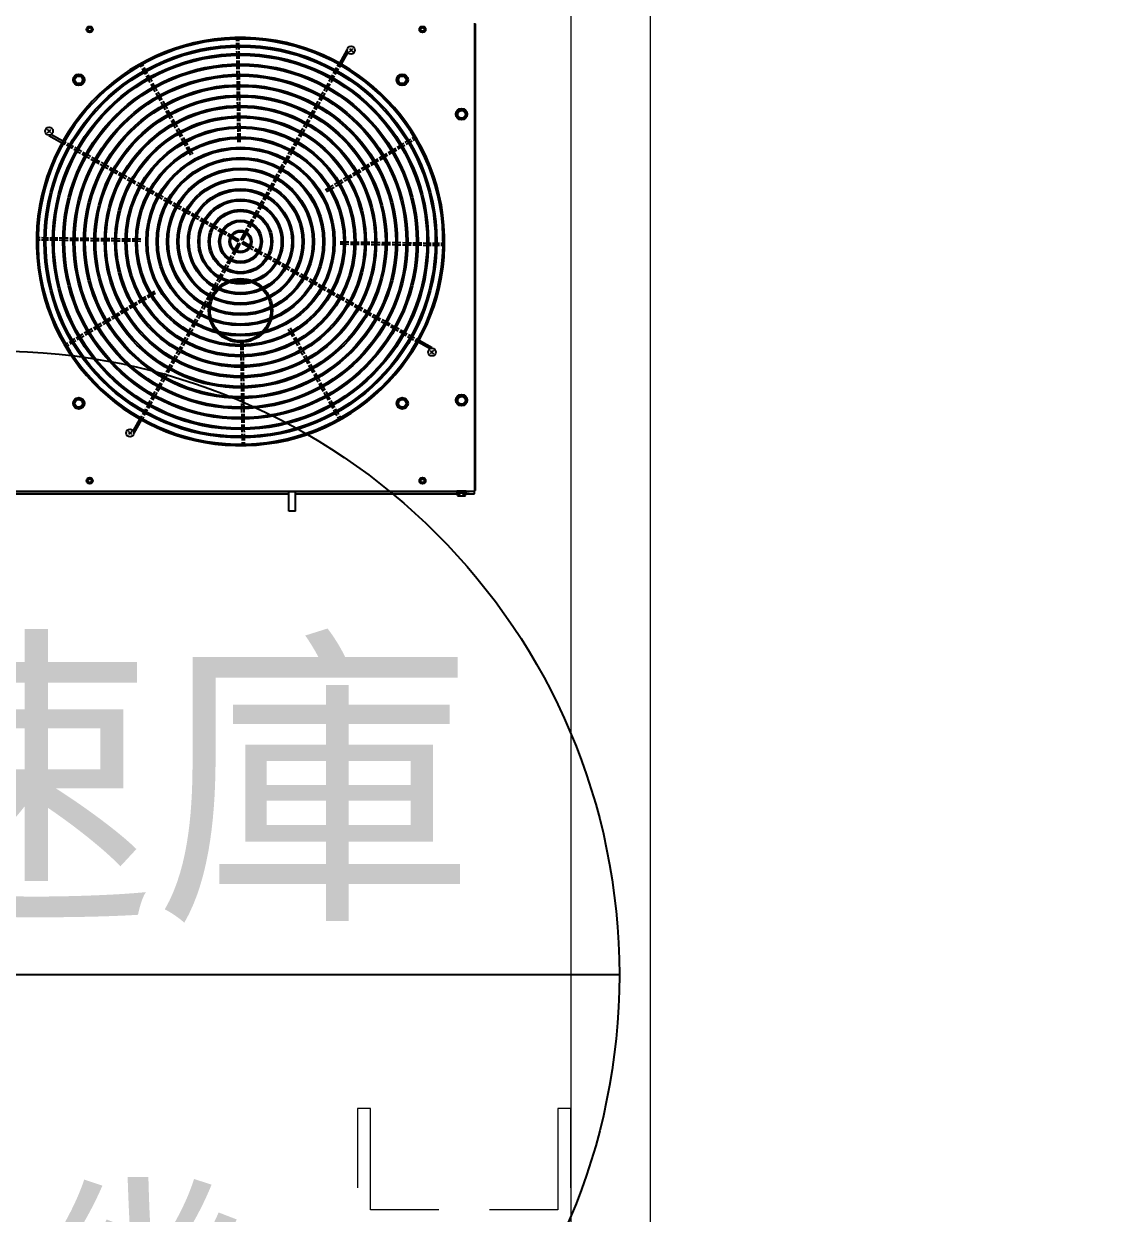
# Model space of a CAD drawing. Header units: millimetres. Extents: x 0 to 31017, y 0 to 21335.
# Drawn here: x 27305.4 to 27514, y 2982.7 to 3211.6 of the extents above; entities that cross this region are included whole.
import ezdxf
from ezdxf import colors
from ezdxf.entities.mleader import LeaderData, LeaderLine
from ezdxf.enums import TextEntityAlignment as Align
from ezdxf.math import Vec2, Vec3

# ---------------------------------------------------------------- set-up
doc = ezdxf.new("R2010")
doc.units = ezdxf.units.MM
doc.layers.add('DIM', color=2, linetype='Continuous')
doc.layers.add('PDF_幾何圖形', color=7, linetype='Continuous')
doc.styles.get("Standard").update_dxf_attribs({"font": 'arial.ttf'})

# ---------------------------------------------------------------- blocks, each defined once
blk = doc.blocks.new('3F建築底圖')
at = {"layer": 'PDF_幾何圖形', "lineweight": 9}
for points in [[(791.54, -3569.93), (791.54, -4092.9), (-30.39, -4092.9), (-30.39, -3569.93)], [(776.29, -3569.93), (776.29, -4077.65), (-15.15, -4077.65), (-15.15, -3569.93)]]:
    blk.add_lwpolyline(points, dxfattribs=at)
at = {"layer": 'PDF_幾何圖形', "lineweight": 0}
for points in [[(750.88, -3864.23), (737.76, -3864.23), (737.76, -3844.75), (735.22, -3844.75), (735.22, -3860)], [(776.29, -3860), (776.29, -3844.75), (773.75, -3844.75), (773.75, -3864.23), (760.62, -3864.23)]]:
    blk.add_lwpolyline(points, dxfattribs=at)
blk = doc.blocks.new('NAILU')
at = {"linetype": 'ByBlock'}
for p, q in [((1.06, -1.06), (-1.06, 1.06)), ((-1.06, -1.06), (1.06, 1.06))]:
    blk.add_line(p, q, dxfattribs=at)
blk.add_circle((0, 0), 2.5, dxfattribs=at)
blk = doc.blocks.new('3F機組圖灰底')
at = {"layer": 'DIM', "color": 8}
for p, q in [((106980.34, -45761.63), (106980.34, -45765.13)), ((106980.34, -45761.75), (106980.34, -45851.51)), ((106980.34, -45761.85), (106980.46, -45761.85)), ((106980.46, -45761.73), (106980.46, -45851.53)), ((106934.63, -45765.09), (106934.63, -45764.69)), ((106934.64, -45765.89), (106934.64, -45765.39)), ((106934.65, -45766.69), (106934.65, -45766.19)), ((106935.03, -45765.08), (106935.03, -45764.68)), ((106935.04, -45765.88), (106935.04, -45765.38)), ((106935.05, -45766.68), (106935.05, -45766.18)), ((106934.67, -45767.49), (106934.66, -45766.99)), ((106934.68, -45768.49), (106934.67, -45767.79)), ((106935.07, -45767.48), (106935.06, -45766.98)), ((106935.08, -45768.48), (106935.07, -45767.78)), ((106955.76, -45766.77), (106954.35, -45769.29)), ((106955.92, -45767.31), (106954.7, -45769.49)), ((106956.27, -45767.14), (106956.91, -45766.5)), ((106956.27, -45766.5), (106956.91, -45767.14)), ((106916.32, -45770.1), (106916.13, -45769.75)), ((106916.71, -45770.8), (106916.47, -45770.36)), ((106916.67, -45769.9), (106916.48, -45769.55)), ((106917.06, -45770.6), (106916.82, -45770.16)), ((106934.7, -45769.49), (106934.69, -45768.79)), ((106934.71, -45770.49), (106934.7, -45769.79)), ((106934.72, -45771.49), (106934.71, -45770.79)), ((106935.1, -45769.48), (106935.09, -45768.78)), ((106935.11, -45770.48), (106935.1, -45769.78)), ((106935.12, -45771.48), (106935.11, -45770.78)), ((106953.62, -45770.6), (106953.86, -45770.17)), ((106953.96, -45770.8), (106954.21, -45770.36)), ((106954.01, -45769.9), (106954.2, -45769.55)), ((106954.36, -45770.1), (106954.55, -45769.75)), ((106917.11, -45771.49), (106916.86, -45771.06)), ((106917.45, -45771.3), (106917.21, -45770.86)), ((106917.5, -45772.19), (106917.25, -45771.76)), ((106917.85, -45772), (106917.6, -45771.56)), ((106917.99, -45773.06), (106917.64, -45772.45)), ((106918.33, -45772.87), (106917.99, -45772.26)), ((106934.74, -45772.49), (106934.73, -45771.79)), ((106934.75, -45773.49), (106934.74, -45772.79)), ((106935.14, -45772.48), (106935.13, -45771.78)), ((106935.15, -45773.48), (106935.14, -45772.78)), ((106952.69, -45772.26), (106952.34, -45772.87)), ((106953.03, -45772.45), (106952.69, -45773.06)), ((106952.83, -45772), (106953.08, -45771.56)), ((106953.18, -45772.19), (106953.43, -45771.76)), ((106953.22, -45771.3), (106953.47, -45770.86)), ((106953.57, -45771.49), (106953.82, -45771.06)), ((106918.47, -45773.94), (106918.13, -45773.33)), ((106918.82, -45773.74), (106918.48, -45773.13)), ((106918.96, -45774.81), (106918.62, -45774.2)), ((106919.31, -45774.61), (106918.97, -45774)), ((106919.45, -45775.68), (106919.11, -45775.07)), ((106919.8, -45775.49), (106919.46, -45774.88)), ((106934.76, -45774.49), (106934.75, -45773.79)), ((106934.77, -45775.49), (106934.77, -45774.79)), ((106935.16, -45774.48), (106935.15, -45773.78)), ((106935.17, -45775.48), (106935.17, -45774.78)), ((106951.22, -45774.88), (106950.88, -45775.49)), ((106951.57, -45775.07), (106951.23, -45775.68)), ((106951.71, -45774), (106951.37, -45774.61)), ((106952.06, -45774.2), (106951.72, -45774.81)), ((106952.2, -45773.13), (106951.85, -45773.74)), ((106952.55, -45773.33), (106952.2, -45773.94)), ((106919.94, -45776.55), (106919.6, -45775.94)), ((106920.29, -45776.36), (106919.95, -45775.75)), ((106920.43, -45777.43), (106920.09, -45776.82)), ((106920.78, -45777.23), (106920.44, -45776.62)), ((106921.27, -45778.1), (106920.92, -45777.49)), ((106934.79, -45776.49), (106934.78, -45775.79)), ((106934.8, -45777.49), (106934.79, -45776.79)), ((106935.19, -45776.48), (106935.18, -45775.78)), ((106935.2, -45777.48), (106935.19, -45776.78)), ((106949.75, -45777.49), (106949.41, -45778.1)), ((106950.24, -45776.62), (106949.9, -45777.23)), ((106950.59, -45776.82), (106950.25, -45777.43)), ((106950.73, -45775.75), (106950.39, -45776.36)), ((106951.08, -45775.94), (106950.74, -45776.55)), ((106920.92, -45778.3), (106920.58, -45777.69)), ((106921.41, -45779.17), (106921.06, -45778.56)), ((106921.76, -45778.98), (106921.41, -45778.37)), ((106921.9, -45780.04), (106921.55, -45779.43)), ((106922.24, -45779.85), (106921.9, -45779.24)), ((106934.81, -45778.49), (106934.8, -45777.79)), ((106934.83, -45779.49), (106934.82, -45778.79)), ((106934.84, -45780.49), (106934.83, -45779.79)), ((106935.21, -45778.48), (106935.2, -45777.78)), ((106935.23, -45779.48), (106935.22, -45778.78)), ((106935.24, -45780.48), (106935.23, -45779.78)), ((106948.78, -45779.24), (106948.43, -45779.85)), ((106949.12, -45779.43), (106948.78, -45780.04)), ((106949.26, -45778.37), (106948.92, -45778.98)), ((106949.61, -45778.56), (106949.27, -45779.17)), ((106950.1, -45777.69), (106949.76, -45778.3)), ((106898.85, -45782.7), (106898.21, -45782.06)), ((106898.21, -45782.7), (106898.85, -45782.06)), ((106922.38, -45780.92), (106922.04, -45780.31)), ((106922.73, -45780.72), (106922.39, -45780.11)), ((106922.87, -45781.79), (106922.53, -45781.18)), ((106923.22, -45781.59), (106922.88, -45780.98)), ((106923.36, -45782.66), (106923.02, -45782.05)), ((106923.71, -45782.47), (106923.37, -45781.85)), ((106934.85, -45781.49), (106934.84, -45780.79)), ((106934.87, -45782.49), (106934.86, -45781.79)), ((106935.25, -45781.48), (106935.24, -45780.78)), ((106935.27, -45782.48), (106935.26, -45781.78)), ((106947.31, -45781.85), (106946.97, -45782.47)), ((106947.66, -45782.05), (106947.32, -45782.66)), ((106947.8, -45780.98), (106947.46, -45781.59)), ((106948.15, -45781.18), (106947.81, -45781.79)), ((106948.29, -45780.11), (106947.94, -45780.72)), ((106948.64, -45780.31), (106948.29, -45780.92)), ((106898.48, -45783.21), (106901, -45784.62)), ((106899.02, -45783.05), (106901.19, -45784.27)), ((106901.81, -45784.61), (106901.46, -45784.42)), ((106923.85, -45783.53), (106923.51, -45782.92)), ((106924.2, -45783.34), (106923.86, -45782.73)), ((106924.34, -45784.41), (106924, -45783.8)), ((106924.69, -45784.21), (106924.35, -45783.6)), ((106925.18, -45785.08), (106924.83, -45784.47)), ((106934.88, -45783.49), (106934.87, -45782.79)), ((106934.89, -45784.49), (106934.88, -45783.79)), ((106935.28, -45783.48), (106935.27, -45782.78)), ((106935.29, -45784.48), (106935.28, -45783.78)), ((106945.84, -45784.47), (106945.5, -45785.08)), ((106946.33, -45783.6), (106945.99, -45784.21)), ((106946.68, -45783.8), (106946.34, -45784.41)), ((106946.82, -45782.73), (106946.48, -45783.34)), ((106947.17, -45782.92), (106946.83, -45783.53)), ((106966.99, -45784.57), (106967.42, -45784.32)), ((106967.68, -45784.17), (106968.11, -45783.91)), ((106967.89, -45784.51), (106968.32, -45784.25)), ((106968.37, -45783.76), (106968.71, -45783.55)), ((106968.57, -45784.1), (106968.92, -45783.9)), ((106901.61, -45784.96), (106901.26, -45784.77)), ((106902.31, -45785.35), (106901.87, -45785.11)), ((106902.5, -45785.01), (106902.07, -45784.76)), ((106903.01, -45785.75), (106902.57, -45785.5)), ((106903.2, -45785.4), (106902.77, -45785.15)), ((106903.7, -45786.14), (106903.27, -45785.89)), ((106903.9, -45785.79), (106903.46, -45785.54)), ((106903.97, -45786.28), (106904.58, -45786.63)), ((106904.16, -45785.94), (106904.77, -45786.28)), ((106904.84, -45786.77), (106905.45, -45787.12)), ((106905.03, -45786.42), (106905.64, -45786.77)), ((106924.83, -45785.28), (106924.49, -45784.67)), ((106925.32, -45786.15), (106924.97, -45785.54)), ((106925.67, -45785.96), (106925.32, -45785.34)), ((106925.81, -45787.02), (106925.46, -45786.41)), ((106926.15, -45786.83), (106925.81, -45786.22)), ((106944.87, -45786.22), (106944.52, -45786.83)), ((106945.21, -45786.41), (106944.87, -45787.02)), ((106945.35, -45785.34), (106945.01, -45785.96)), ((106945.7, -45785.54), (106945.36, -45786.15)), ((106946.19, -45784.67), (106945.85, -45785.28)), ((106962.87, -45787.03), (106963.47, -45786.67)), ((106963.73, -45786.51), (106964.33, -45786.16)), ((106963.93, -45786.86), (106964.53, -45786.5)), ((106964.59, -45786), (106965.19, -45785.65)), ((106964.79, -45786.35), (106965.39, -45785.99)), ((106965.45, -45785.49), (106966.05, -45785.13)), ((106965.65, -45785.84), (106966.25, -45785.48)), ((106966.31, -45784.98), (106966.74, -45784.73)), ((106966.51, -45785.33), (106966.94, -45785.07)), ((106967.2, -45784.92), (106967.63, -45784.66)), ((106905.71, -45787.26), (106906.32, -45787.6)), ((106905.91, -45786.91), (106906.52, -45787.26)), ((106906.58, -45787.75), (106907.19, -45788.09)), ((106906.78, -45787.4), (106907.39, -45787.74)), ((106907.45, -45788.24), (106908.07, -45788.58)), ((106907.65, -45787.89), (106908.26, -45788.23)), ((106908.33, -45788.73), (106908.94, -45789.07)), ((106908.52, -45788.38), (106909.13, -45788.72)), ((106909.4, -45788.87), (106910.01, -45789.21)), ((106943.4, -45788.83), (106943.06, -45789.45)), ((106943.75, -45789.03), (106943.41, -45789.64)), ((106943.89, -45787.96), (106943.55, -45788.57)), ((106944.24, -45788.16), (106943.89, -45788.77)), ((106944.38, -45787.09), (106944.03, -45787.7)), ((106944.73, -45787.29), (106944.38, -45787.9)), ((106959.43, -45789.07), (106960.03, -45788.71)), ((106959.63, -45789.41), (106960.24, -45789.06)), ((106960.29, -45788.56), (106960.89, -45788.2)), ((106960.49, -45788.9), (106961.1, -45788.55)), ((106961.15, -45788.05), (106961.75, -45787.69)), ((106961.35, -45788.39), (106961.96, -45788.03)), ((106962.01, -45787.54), (106962.61, -45787.18)), ((106962.21, -45787.88), (106962.82, -45787.52)), ((106963.07, -45787.37), (106963.67, -45787.01)), ((106909.2, -45789.22), (106909.81, -45789.56)), ((106910.07, -45789.71), (106910.68, -45790.05)), ((106910.27, -45789.36), (106910.88, -45789.7)), ((106910.94, -45790.19), (106911.56, -45790.54)), ((106911.14, -45789.85), (106911.75, -45790.19)), ((106911.82, -45790.68), (106912.43, -45791.03)), ((106912.01, -45790.33), (106912.62, -45790.68)), ((106912.69, -45791.17), (106913.3, -45791.51)), ((106912.89, -45790.82), (106913.5, -45791.17)), ((106913.76, -45791.31), (106914.37, -45791.65)), ((106942.42, -45790.58), (106942.08, -45791.19)), ((106942.77, -45790.78), (106942.43, -45791.39)), ((106942.91, -45789.71), (106942.57, -45790.32)), ((106943.26, -45789.9), (106942.92, -45790.51)), ((106955.13, -45791.63), (106955.73, -45791.27)), ((106955.99, -45791.12), (106956.59, -45790.76)), ((106956.2, -45791.46), (106956.8, -45791.1)), ((106956.85, -45790.6), (106957.45, -45790.25)), ((106957.06, -45790.95), (106957.66, -45790.59)), ((106957.71, -45790.09), (106958.31, -45789.74)), ((106957.92, -45790.44), (106958.52, -45790.08)), ((106958.57, -45789.58), (106959.17, -45789.22)), ((106958.78, -45789.93), (106959.38, -45789.57)), ((106913.56, -45791.66), (106914.17, -45792)), ((106914.43, -45792.15), (106915.05, -45792.49)), ((106914.63, -45791.8), (106915.24, -45792.14)), ((106915.31, -45792.64), (106915.92, -45792.98)), ((106915.5, -45792.29), (106916.11, -45792.63)), ((106916.18, -45793.13), (106916.79, -45793.47)), ((106916.37, -45792.78), (106916.99, -45793.12)), ((106917.05, -45793.62), (106917.66, -45793.96)), ((106917.25, -45793.27), (106917.86, -45793.61)), ((106940.96, -45793.2), (106940.61, -45793.81)), ((106941.3, -45793.39), (106940.96, -45794)), ((106941.44, -45792.32), (106941.1, -45792.94)), ((106941.79, -45792.52), (106941.45, -45793.13)), ((106941.93, -45791.45), (106941.59, -45792.06)), ((106942.28, -45791.65), (106941.94, -45792.26)), ((106951.69, -45793.67), (106952.3, -45793.31)), ((106951.9, -45794.02), (106952.5, -45793.66)), ((106952.55, -45793.16), (106953.16, -45792.8)), ((106952.76, -45793.5), (106953.36, -45793.15)), ((106953.41, -45792.65), (106954.02, -45792.29)), ((106953.62, -45792.99), (106954.22, -45792.64)), ((106954.27, -45792.14), (106954.88, -45791.78)), ((106954.48, -45792.48), (106955.08, -45792.12)), ((106955.34, -45791.97), (106955.94, -45791.61)), ((106917.92, -45794.1), (106918.54, -45794.45)), ((106918.12, -45793.76), (106918.73, -45794.1)), ((106918.8, -45794.59), (106919.41, -45794.94)), ((106918.99, -45794.24), (106919.6, -45794.59)), ((106919.67, -45795.08), (106920.28, -45795.42)), ((106919.86, -45794.73), (106920.48, -45795.08)), ((106920.54, -45795.57), (106921.15, -45795.91)), ((106920.74, -45795.22), (106921.35, -45795.56)), ((106921.61, -45795.71), (106922.22, -45796.05)), ((106939.49, -45795.81), (106939.15, -45796.43)), ((106939.98, -45794.94), (106939.64, -45795.55)), ((106940.33, -45795.14), (106939.98, -45795.75)), ((106940.47, -45794.07), (106940.12, -45794.68)), ((106940.82, -45794.27), (106940.47, -45794.88)), ((106921.41, -45796.06), (106922.03, -45796.4)), ((106922.29, -45796.55), (106922.9, -45796.89)), ((106922.48, -45796.2), (106923.09, -45796.54)), ((106923.16, -45797.04), (106923.77, -45797.38)), ((106923.35, -45796.69), (106923.97, -45797.03)), ((106924.03, -45797.53), (106924.64, -45797.87)), ((106924.23, -45797.18), (106924.84, -45797.52)), ((106924.9, -45798.02), (106925.52, -45798.36)), ((106925.1, -45797.67), (106925.71, -45798.01)), ((106925.97, -45798.16), (106926.58, -45798.5)), ((106938.51, -45797.56), (106938.17, -45798.17)), ((106938.86, -45797.76), (106938.52, -45798.37)), ((106939, -45796.69), (106938.66, -45797.3)), ((106939.35, -45796.88), (106939.01, -45797.49)), ((106939.84, -45796.01), (106939.5, -45796.62)), ((106925.78, -45798.5), (106926.39, -45798.85)), ((106926.65, -45798.99), (106927.26, -45799.34)), ((106926.85, -45798.64), (106927.46, -45798.99)), ((106927.52, -45799.48), (106928.13, -45799.82)), ((106927.72, -45799.13), (106928.33, -45799.48)), ((106928.39, -45799.97), (106929.01, -45800.31)), ((106928.59, -45799.62), (106929.2, -45799.96)), ((106929.27, -45800.46), (106929.88, -45800.8)), ((106929.46, -45800.11), (106930.07, -45800.45)), ((106937.04, -45800.18), (106936.7, -45800.79)), ((106937.39, -45800.38), (106937.05, -45800.99)), ((106937.53, -45799.31), (106937.19, -45799.92)), ((106937.88, -45799.5), (106937.54, -45800.11)), ((106938.02, -45798.43), (106937.68, -45799.04)), ((106938.37, -45798.63), (106938.03, -45799.24)), ((106930.14, -45800.95), (106930.75, -45801.29)), ((106930.34, -45800.6), (106930.95, -45800.94)), ((106931.01, -45801.44), (106931.62, -45801.78)), ((106931.21, -45801.09), (106931.82, -45801.43)), ((106931.89, -45801.93), (106932.5, -45802.27)), ((106932.08, -45801.58), (106932.69, -45801.92)), ((106932.76, -45802.42), (106933.37, -45802.76)), ((106932.96, -45802.07), (106933.57, -45802.41)), ((106933.83, -45802.56), (106935.04, -45803.23)), ((106936.06, -45801.93), (106935.39, -45803.13)), ((106936.41, -45802.12), (106935.74, -45803.33)), ((106936.55, -45801.05), (106936.21, -45801.67)), ((106936.9, -45801.25), (106936.56, -45801.86)), ((106896.79, -45803.33), (106896.39, -45803.33)), ((106896.8, -45802.93), (106896.4, -45802.93)), ((106897.59, -45803.34), (106897.09, -45803.33)), ((106897.6, -45802.94), (106897.1, -45802.93)), ((106898.39, -45803.35), (106897.89, -45803.35)), ((106898.4, -45802.95), (106897.9, -45802.95)), ((106899.19, -45803.36), (106898.69, -45803.36)), ((106899.2, -45802.96), (106898.7, -45802.96)), ((106900.19, -45803.38), (106899.49, -45803.37)), ((106900.19, -45802.98), (106899.5, -45802.97)), ((106901.19, -45802.99), (106900.49, -45802.98)), ((106901.19, -45803.39), (106900.49, -45803.38)), ((106902.19, -45803), (106901.49, -45802.99)), ((106902.19, -45803.4), (106901.49, -45803.39)), ((106903.19, -45803.02), (106902.49, -45803.01)), ((106903.19, -45803.42), (106902.49, -45803.41)), ((106904.19, -45803.03), (106903.49, -45803.02)), ((106904.19, -45803.43), (106903.49, -45803.42)), ((106905.19, -45803.04), (106904.49, -45803.03)), ((106905.19, -45803.44), (106904.49, -45803.43)), ((106906.19, -45803.05), (106905.49, -45803.05)), ((106906.19, -45803.45), (106905.49, -45803.45)), ((106907.19, -45803.07), (106906.49, -45803.06)), ((106907.19, -45803.47), (106906.49, -45803.46)), ((106908.19, -45803.08), (106907.49, -45803.07)), ((106908.19, -45803.48), (106907.49, -45803.47)), ((106909.19, -45803.09), (106908.49, -45803.08)), ((106909.19, -45803.49), (106908.49, -45803.48)), ((106910.19, -45803.11), (106909.49, -45803.1)), ((106910.19, -45803.51), (106909.49, -45803.5)), ((106911.19, -45803.12), (106910.49, -45803.11)), ((106911.19, -45803.52), (106910.49, -45803.51)), ((106912.19, -45803.13), (106911.49, -45803.12)), ((106912.19, -45803.53), (106911.49, -45803.52)), ((106913.19, -45803.15), (106912.49, -45803.14)), ((106913.19, -45803.54), (106912.49, -45803.54)), ((106914.19, -45803.16), (106913.49, -45803.15)), ((106914.19, -45803.56), (106913.49, -45803.55)), ((106915.19, -45803.17), (106914.49, -45803.16)), ((106915.19, -45803.57), (106914.49, -45803.56)), ((106916.19, -45803.18), (106915.49, -45803.17)), ((106916.19, -45803.58), (106915.49, -45803.57)), ((106933.64, -45802.91), (106934.84, -45803.58)), ((106934.27, -45805.14), (106934.94, -45803.93)), ((106934.61, -45805.33), (106935.29, -45804.13)), ((106935.04, -45803.23), (106934.84, -45803.58)), ((106934.94, -45803.93), (106935.29, -45804.13)), ((106935.74, -45803.33), (106935.39, -45803.13)), ((106935.64, -45804.03), (106935.84, -45803.68)), ((106936.85, -45804.7), (106935.64, -45804.03)), ((106937.04, -45804.36), (106935.84, -45803.68)), ((106937.72, -45805.2), (106937.11, -45804.85)), ((106937.92, -45804.85), (106937.3, -45804.5)), ((106938.79, -45805.34), (106938.18, -45804.99)), ((106954.48, -45804.08), (106955.18, -45804.09)), ((106954.49, -45803.68), (106955.19, -45803.69)), ((106955.48, -45804.09), (106956.18, -45804.1)), ((106955.49, -45803.69), (106956.19, -45803.7)), ((106956.48, -45804.11), (106957.18, -45804.11)), ((106956.49, -45803.71), (106957.19, -45803.71)), ((106957.48, -45804.12), (106958.18, -45804.13)), ((106957.49, -45803.72), (106958.19, -45803.73)), ((106958.48, -45804.13), (106959.18, -45804.14)), ((106958.49, -45803.73), (106959.19, -45803.74)), ((106959.48, -45804.14), (106960.18, -45804.15)), ((106959.49, -45803.74), (106960.19, -45803.75)), ((106960.48, -45804.16), (106961.18, -45804.17)), ((106960.49, -45803.76), (106961.19, -45803.77)), ((106961.48, -45804.17), (106962.18, -45804.18)), ((106961.49, -45803.77), (106962.19, -45803.78)), ((106962.48, -45804.18), (106963.18, -45804.19)), ((106962.49, -45803.78), (106963.19, -45803.79)), ((106963.48, -45804.2), (106964.18, -45804.2)), ((106963.49, -45803.8), (106964.19, -45803.8)), ((106964.48, -45804.21), (106965.18, -45804.22)), ((106964.49, -45803.81), (106965.19, -45803.82)), ((106965.48, -45804.22), (106966.18, -45804.23)), ((106965.49, -45803.82), (106966.19, -45803.83)), ((106966.48, -45804.23), (106967.18, -45804.24)), ((106966.49, -45803.83), (106967.19, -45803.84)), ((106967.48, -45804.25), (106968.18, -45804.26)), ((106967.49, -45803.85), (106968.19, -45803.86)), ((106968.48, -45804.26), (106969.18, -45804.27)), ((106968.49, -45803.86), (106969.19, -45803.87)), ((106969.48, -45804.27), (106970.18, -45804.28)), ((106969.49, -45803.87), (106970.19, -45803.88)), ((106970.48, -45804.29), (106971.18, -45804.3)), ((106970.49, -45803.89), (106971.19, -45803.9)), ((106971.48, -45804.3), (106971.98, -45804.31)), ((106971.49, -45803.9), (106971.99, -45803.91)), ((106972.28, -45804.31), (106972.78, -45804.32)), ((106972.29, -45803.91), (106972.79, -45803.92)), ((106973.08, -45804.32), (106973.58, -45804.33)), ((106973.09, -45803.92), (106973.59, -45803.93)), ((106973.88, -45804.33), (106974.28, -45804.34)), ((106973.89, -45803.93), (106974.29, -45803.94)), ((106932.8, -45807.76), (106933.14, -45807.15)), ((106933.14, -45807.96), (106933.49, -45807.35)), ((106933.29, -45806.89), (106933.63, -45806.28)), ((106933.63, -45807.08), (106933.98, -45806.47)), ((106933.77, -45806.01), (106934.12, -45805.4)), ((106934.12, -45806.21), (106934.47, -45805.6)), ((106938.6, -45805.69), (106937.98, -45805.34)), ((106939.47, -45806.17), (106938.86, -45805.83)), ((106939.66, -45805.83), (106939.05, -45805.48)), ((106940.34, -45806.66), (106939.73, -45806.32)), ((106940.54, -45806.31), (106939.93, -45805.97)), ((106941.21, -45807.15), (106940.6, -45806.81)), ((106941.41, -45806.8), (106940.8, -45806.46)), ((106942.09, -45807.64), (106941.48, -45807.3)), ((106942.28, -45807.29), (106941.67, -45806.95)), ((106931.82, -45809.51), (106932.16, -45808.9)), ((106932.17, -45809.7), (106932.51, -45809.09)), ((106932.31, -45808.63), (106932.65, -45808.02)), ((106932.66, -45808.83), (106933, -45808.22)), ((106942.96, -45808.13), (106942.35, -45807.79)), ((106943.16, -45807.78), (106942.54, -45807.44)), ((106943.83, -45808.62), (106943.22, -45808.28)), ((106944.03, -45808.27), (106943.42, -45807.93)), ((106944.71, -45809.11), (106944.09, -45808.77)), ((106944.9, -45808.76), (106944.29, -45808.42)), ((106945.58, -45809.6), (106944.97, -45809.25)), ((106945.77, -45809.25), (106945.16, -45808.91)), ((106946.65, -45809.74), (106946.04, -45809.39)), ((106930.35, -45812.13), (106930.69, -45811.51)), ((106930.7, -45812.32), (106931.04, -45811.71)), ((106930.84, -45811.25), (106931.18, -45810.64)), ((106931.19, -45811.45), (106931.53, -45810.84)), ((106931.33, -45810.38), (106931.67, -45809.77)), ((106931.68, -45810.58), (106932.02, -45809.96)), ((106946.45, -45810.09), (106945.84, -45809.74)), ((106947.32, -45810.57), (106946.71, -45810.23)), ((106947.52, -45810.23), (106946.91, -45809.88)), ((106948.2, -45811.06), (106947.58, -45810.72)), ((106948.39, -45810.71), (106947.78, -45810.37)), ((106949.07, -45811.55), (106948.46, -45811.21)), ((106949.26, -45811.2), (106948.65, -45810.86)), ((106949.94, -45812.04), (106949.33, -45811.7)), ((106950.14, -45811.69), (106949.53, -45811.35)), ((106951.01, -45812.18), (106950.4, -45811.84)), ((106917.06, -45814.27), (106916.46, -45814.63)), ((106917.92, -45813.76), (106917.32, -45814.12)), ((106918.12, -45814.1), (106917.52, -45814.46)), ((106918.78, -45813.25), (106918.18, -45813.61)), ((106918.98, -45813.59), (106918.38, -45813.95)), ((106928.88, -45814.74), (106929.23, -45814.13)), ((106929.37, -45813.87), (106929.72, -45813.26)), ((106929.72, -45814.07), (106930.06, -45813.46)), ((106929.86, -45813), (106930.2, -45812.39)), ((106930.21, -45813.19), (106930.55, -45812.58)), ((106950.81, -45812.53), (106950.2, -45812.19)), ((106951.69, -45813.02), (106951.07, -45812.68)), ((106951.88, -45812.67), (106951.27, -45812.33)), ((106952.56, -45813.51), (106951.95, -45813.17)), ((106952.75, -45813.16), (106952.14, -45812.82)), ((106953.43, -45814), (106952.82, -45813.65)), ((106953.63, -45813.65), (106953.02, -45813.3)), ((106954.3, -45814.48), (106953.69, -45814.14)), ((106954.5, -45814.14), (106953.89, -45813.79)), ((106955.37, -45814.62), (106954.76, -45814.28)), ((106913.62, -45816.32), (106913.02, -45816.67)), ((106914.48, -45815.8), (106913.88, -45816.16)), ((106914.69, -45816.15), (106914.08, -45816.51)), ((106915.34, -45815.29), (106914.74, -45815.65)), ((106915.54, -45815.64), (106914.94, -45815.99)), ((106916.2, -45814.78), (106915.6, -45815.14)), ((106916.4, -45815.13), (106915.8, -45815.48)), ((106917.26, -45814.61), (106916.66, -45814.97)), ((106927.91, -45816.49), (106928.25, -45815.88)), ((106928.26, -45816.68), (106928.6, -45816.07)), ((106928.4, -45815.62), (106928.74, -45815)), ((106928.74, -45815.81), (106929.09, -45815.2)), ((106929.23, -45814.94), (106929.58, -45814.33)), ((106955.18, -45814.97), (106954.56, -45814.63)), ((106956.05, -45815.46), (106955.44, -45815.12)), ((106956.24, -45815.11), (106955.63, -45814.77)), ((106956.92, -45815.95), (106956.31, -45815.61)), ((106957.12, -45815.6), (106956.5, -45815.26)), ((106957.79, -45816.44), (106957.18, -45816.1)), ((106957.99, -45816.09), (106957.38, -45815.75)), ((106958.86, -45816.58), (106958.25, -45816.24)), ((106910.18, -45818.36), (106909.58, -45818.72)), ((106910.39, -45818.7), (106909.79, -45819.06)), ((106911.04, -45817.85), (106910.44, -45818.21)), ((106911.25, -45818.19), (106910.65, -45818.55)), ((106911.9, -45817.34), (106911.3, -45817.7)), ((106912.11, -45817.68), (106911.51, -45818.04)), ((106912.76, -45816.83), (106912.16, -45817.18)), ((106912.97, -45817.17), (106912.36, -45817.53)), ((106913.83, -45816.66), (106913.22, -45817.02)), ((106926.44, -45819.11), (106926.78, -45818.49)), ((106926.79, -45819.3), (106927.13, -45818.69)), ((106926.93, -45818.23), (106927.27, -45817.62)), ((106927.28, -45818.43), (106927.62, -45817.82)), ((106927.42, -45817.36), (106927.76, -45816.75)), ((106927.77, -45817.56), (106928.11, -45816.95)), ((106958.67, -45816.93), (106958.05, -45816.59)), ((106959.54, -45817.42), (106958.93, -45817.08)), ((106959.73, -45817.07), (106959.12, -45816.73)), ((106960.41, -45817.91), (106959.8, -45817.56)), ((106960.61, -45817.56), (106959.99, -45817.22)), ((106961.28, -45818.4), (106960.67, -45818.05)), ((106961.48, -45818.05), (106960.87, -45817.7)), ((106962.15, -45818.88), (106961.54, -45818.54)), ((106962.35, -45818.53), (106961.74, -45818.19)), ((106963.22, -45819.02), (106962.61, -45818.68)), ((106905.89, -45820.92), (106905.28, -45821.27)), ((106906.75, -45820.4), (106906.14, -45820.76)), ((106906.95, -45820.75), (106906.35, -45821.11)), ((106907.6, -45819.89), (106907, -45820.25)), ((106907.81, -45820.24), (106907.21, -45820.59)), ((106908.46, -45819.38), (106907.86, -45819.74)), ((106908.67, -45819.73), (106908.07, -45820.08)), ((106909.32, -45818.87), (106908.72, -45819.23)), ((106909.53, -45819.21), (106908.93, -45819.57)), ((106924.97, -45821.72), (106925.32, -45821.11)), ((106925.46, -45820.85), (106925.81, -45820.24)), ((106925.81, -45821.05), (106926.15, -45820.44)), ((106925.95, -45819.98), (106926.29, -45819.37)), ((106926.3, -45820.17), (106926.64, -45819.56)), ((106944.52, -45820.44), (106944.87, -45821.05)), ((106944.87, -45820.24), (106945.21, -45820.85)), ((106945.36, -45821.11), (106945.7, -45821.72)), ((106963.03, -45819.37), (106962.42, -45819.03)), ((106963.9, -45819.86), (106963.29, -45819.52)), ((106964.1, -45819.51), (106963.48, -45819.17)), ((106964.77, -45820.35), (106964.16, -45820.01)), ((106964.97, -45820), (106964.36, -45819.66)), ((106965.64, -45820.84), (106965.03, -45820.5)), ((106965.84, -45820.49), (106965.23, -45820.15)), ((106966.52, -45821.33), (106965.91, -45820.99)), ((106966.71, -45820.98), (106966.1, -45820.64)), ((106966.97, -45821.13), (106967.41, -45821.37)), ((106902.1, -45823.17), (106901.76, -45823.37)), ((106902.79, -45822.76), (106902.36, -45823.01)), ((106903, -45823.1), (106902.57, -45823.36)), ((106903.48, -45822.35), (106903.05, -45822.6)), ((106903.68, -45822.69), (106903.25, -45822.95)), ((106904.17, -45821.94), (106903.74, -45822.2)), ((106904.37, -45822.28), (106903.94, -45822.54)), ((106905.03, -45821.43), (106904.42, -45821.78)), ((106905.23, -45821.77), (106904.63, -45822.13)), ((106906.09, -45821.26), (106905.49, -45821.62)), ((106924, -45823.47), (106924.34, -45822.86)), ((106924.35, -45823.66), (106924.69, -45823.05)), ((106924.49, -45822.6), (106924.83, -45821.98)), ((106924.83, -45822.79), (106925.18, -45822.18)), ((106925.32, -45821.92), (106925.67, -45821.31)), ((106935.39, -45822.78), (106935.4, -45823.48)), ((106935.79, -45822.78), (106935.8, -45823.48)), ((106945.01, -45821.31), (106945.35, -45821.92)), ((106945.5, -45822.18), (106945.84, -45822.79)), ((106945.85, -45821.98), (106946.19, -45822.6)), ((106945.99, -45823.05), (106946.33, -45823.66)), ((106946.34, -45822.86), (106946.68, -45823.47)), ((106966.78, -45821.48), (106967.21, -45821.72)), ((106967.48, -45821.87), (106967.91, -45822.11)), ((106967.67, -45821.52), (106968.11, -45821.76)), ((106968.17, -45822.26), (106968.61, -45822.5)), ((106968.37, -45821.91), (106968.81, -45822.15)), ((106968.87, -45822.65), (106969.22, -45822.84)), ((106969.07, -45822.3), (106969.42, -45822.5)), ((106971.66, -45824.21), (106969.48, -45822.99)), ((106972.2, -45824.05), (106969.68, -45822.64)), ((106902.31, -45823.51), (106901.97, -45823.71)), ((106922.53, -45826.09), (106922.87, -45825.47)), ((106922.88, -45826.28), (106923.22, -45825.67)), ((106923.02, -45825.21), (106923.36, -45824.6)), ((106923.37, -45825.41), (106923.71, -45824.8)), ((106923.51, -45824.34), (106923.85, -45823.73)), ((106923.86, -45824.54), (106924.2, -45823.93)), ((106935.4, -45823.78), (106935.41, -45824.48)), ((106935.41, -45824.78), (106935.42, -45825.48)), ((106935.8, -45823.78), (106935.81, -45824.48)), ((106935.81, -45824.78), (106935.82, -45825.48)), ((106946.48, -45823.93), (106946.82, -45824.54)), ((106946.83, -45823.73), (106947.17, -45824.34)), ((106946.97, -45824.8), (106947.31, -45825.41)), ((106947.32, -45824.6), (106947.66, -45825.21)), ((106947.46, -45825.67), (106947.8, -45826.28)), ((106947.81, -45825.47), (106948.15, -45826.09)), ((106921.55, -45827.83), (106921.9, -45827.22)), ((106921.9, -45828.03), (106922.24, -45827.42)), ((106922.04, -45826.96), (106922.38, -45826.35)), ((106922.39, -45827.15), (106922.73, -45826.54)), ((106935.43, -45825.78), (106935.43, -45826.48)), ((106935.44, -45826.78), (106935.45, -45827.48)), ((106935.45, -45827.78), (106935.46, -45828.48)), ((106935.83, -45825.78), (106935.83, -45826.48)), ((106935.84, -45826.78), (106935.85, -45827.48)), ((106935.85, -45827.78), (106935.86, -45828.48)), ((106947.94, -45826.54), (106948.29, -45827.15)), ((106948.29, -45826.35), (106948.64, -45826.96)), ((106948.43, -45827.42), (106948.78, -45828.03)), ((106948.78, -45827.22), (106949.12, -45827.83)), ((106920.09, -45830.45), (106920.43, -45829.84)), ((106920.44, -45830.64), (106920.78, -45830.03)), ((106920.58, -45829.58), (106920.92, -45828.96)), ((106920.92, -45829.77), (106921.27, -45829.16)), ((106921.06, -45828.7), (106921.41, -45828.09)), ((106921.41, -45828.9), (106921.76, -45828.29)), ((106935.46, -45828.78), (106935.47, -45829.48)), ((106935.48, -45829.78), (106935.49, -45830.48)), ((106935.86, -45828.78), (106935.87, -45829.48)), ((106935.88, -45829.78), (106935.89, -45830.48)), ((106948.92, -45828.29), (106949.26, -45828.9)), ((106949.27, -45828.09), (106949.61, -45828.7)), ((106949.41, -45829.16), (106949.75, -45829.77)), ((106949.76, -45828.96), (106950.1, -45829.58)), ((106949.9, -45830.03), (106950.24, -45830.64)), ((106950.25, -45829.84), (106950.59, -45830.45)), ((106918.62, -45833.06), (106918.96, -45832.45)), ((106919.11, -45832.19), (106919.45, -45831.58)), ((106919.46, -45832.39), (106919.8, -45831.78)), ((106919.6, -45831.32), (106919.94, -45830.71)), ((106919.95, -45831.52), (106920.29, -45830.9)), ((106935.49, -45830.78), (106935.5, -45831.48)), ((106935.5, -45831.78), (106935.51, -45832.48)), ((106935.89, -45830.78), (106935.9, -45831.48)), ((106935.9, -45831.78), (106935.91, -45832.48)), ((106950.39, -45830.9), (106950.73, -45831.52)), ((106950.74, -45830.71), (106951.08, -45831.32)), ((106950.88, -45831.78), (106951.22, -45832.39)), ((106951.23, -45831.58), (106951.57, -45832.19)), ((106951.72, -45832.45), (106952.06, -45833.06)), ((106917.64, -45834.81), (106917.99, -45834.2)), ((106917.99, -45835.01), (106918.33, -45834.39)), ((106918.13, -45833.94), (106918.47, -45833.33)), ((106918.48, -45834.13), (106918.82, -45833.52)), ((106918.97, -45833.26), (106919.31, -45832.65)), ((106935.52, -45832.78), (106935.53, -45833.48)), ((106935.53, -45833.78), (106935.54, -45834.48)), ((106935.54, -45834.78), (106935.55, -45835.48)), ((106935.92, -45832.78), (106935.93, -45833.48)), ((106935.93, -45833.78), (106935.94, -45834.48)), ((106935.94, -45834.78), (106935.95, -45835.48)), ((106951.37, -45832.65), (106951.71, -45833.26)), ((106951.85, -45833.52), (106952.2, -45834.13)), ((106952.2, -45833.33), (106952.55, -45833.94)), ((106952.34, -45834.39), (106952.69, -45835.01)), ((106952.69, -45834.2), (106953.03, -45834.81)), ((106916.32, -45837.16), (106916.13, -45837.51)), ((106916.71, -45836.47), (106916.47, -45836.9)), ((106917.06, -45836.66), (106916.82, -45837.1)), ((106917.1, -45835.77), (106916.86, -45836.2)), ((106917.45, -45835.96), (106917.21, -45836.4)), ((106917.49, -45835.07), (106917.25, -45835.51)), ((106917.84, -45835.27), (106917.6, -45835.7)), ((106935.55, -45835.78), (106935.56, -45836.48)), ((106935.57, -45836.78), (106935.58, -45837.48)), ((106935.95, -45835.78), (106935.96, -45836.48)), ((106935.97, -45836.78), (106935.98, -45837.48)), ((106952.83, -45835.27), (106953.08, -45835.7)), ((106953.18, -45835.07), (106953.43, -45835.51)), ((106953.22, -45835.96), (106953.47, -45836.4)), ((106953.57, -45835.77), (106953.82, -45836.21)), ((106953.61, -45836.66), (106953.86, -45837.1)), ((106953.96, -45836.47), (106954.21, -45836.9)), ((106954.35, -45837.17), (106954.55, -45837.51)), ((106914.76, -45839.95), (106915.98, -45837.78)), ((106914.92, -45840.49), (106916.33, -45837.97)), ((106916.67, -45837.36), (106916.48, -45837.71)), ((106935.58, -45837.78), (106935.59, -45838.48)), ((106935.59, -45838.78), (106935.6, -45839.48)), ((106935.6, -45838.78), (106935.61, -45839.48)), ((106935.98, -45837.78), (106935.99, -45838.48)), ((106935.99, -45838.78), (106936, -45839.48)), ((106936, -45838.78), (106936.01, -45839.48)), ((106954.01, -45837.36), (106954.2, -45837.71)), ((106914.41, -45840.12), (106913.77, -45840.76)), ((106914.41, -45840.76), (106913.77, -45840.12)), ((106935.61, -45839.78), (106935.62, -45840.28)), ((106935.62, -45840.58), (106935.63, -45841.08)), ((106935.63, -45841.38), (106935.64, -45841.88)), ((106936.01, -45839.78), (106936.02, -45840.28)), ((106936.02, -45840.58), (106936.03, -45841.08)), ((106936.03, -45841.38), (106936.04, -45841.88)), ((106935.64, -45842.18), (106935.65, -45842.58)), ((106936.04, -45842.18), (106936.05, -45842.58)), ((106980.34, -45848.13), (106980.34, -45851.63)), ((106800.34, -45851.63), (106980.34, -45851.63)), ((106800.46, -45851.63), (106980.22, -45851.63)), ((106803.72, -45851.66), (106976.94, -45851.66)), ((106836.04, -45852.16), (106944.64, -45852.16)), ((106944.64, -45855.48), (106944.64, -45851.66)), ((106945.94, -45855.48), (106945.94, -45851.66)), ((106945.94, -45852.16), (106977.09, -45852.16)), ((106978.74, -45851.63), (106976.94, -45851.63)), ((106976.94, -45851.63), (106976.94, -45851.95)), ((106978.74, -45851.79), (106976.94, -45851.79)), ((106976.94, -45851.95), (106978.74, -45851.95)), ((106977.09, -45852.43), (106977.09, -45851.95)), ((106977.28, -45852.5), (106978.4, -45852.5)), ((106977.46, -45852.43), (106977.46, -45851.95)), ((106977.68, -45851.79), (106977.84, -45851.95)), ((106977.84, -45851.79), (106978, -45851.95)), ((106978.21, -45852.43), (106978.21, -45851.95)), ((106978.59, -45852.43), (106978.59, -45851.95)), ((106978.59, -45852.16), (106980.34, -45852.16)), ((106978.74, -45851.95), (106978.74, -45851.63)), ((106978.74, -45851.66), (106979.34, -45851.66)), ((106979.34, -45851.66), (106979.37, -45851.63)), ((106980.34, -45852.16), (106980.34, -45851.53)), ((106980.46, -45851.53), (106980.34, -45851.53)), ((106945.94, -45855.48), (106944.64, -45855.48))]:
    blk.add_line(p, q, dxfattribs=at)
for points in [[(106906.57, -45763.23), (106906.8, -45762.83), (106906.57, -45762.43), (106906.11, -45762.43), (106905.88, -45762.83), (106906.11, -45763.23)], [(106970.57, -45763.23), (106970.8, -45762.83), (106970.57, -45762.43), (106970.11, -45762.43), (106969.88, -45762.83), (106970.11, -45763.23)], [(106903.74, -45771.67), (106903.25, -45772.52), (106903.74, -45773.37), (106904.72, -45773.37), (106905.21, -45772.52), (106904.72, -45771.67)], [(106967.3, -45772.03), (106966.45, -45771.54), (106965.6, -45772.03), (106965.6, -45773.01), (106966.45, -45773.5), (106967.3, -45773.01)], [(106978.33, -45779.98), (106978.82, -45779.13), (106978.33, -45778.28), (106977.35, -45778.28), (106976.86, -45779.13), (106977.35, -45779.98)], [(106903.38, -45835.23), (106904.23, -45835.72), (106905.07, -45835.23), (106905.07, -45834.25), (106904.23, -45833.76), (106903.38, -45834.25)], [(106966.94, -45835.59), (106967.43, -45834.74), (106966.94, -45833.9), (106965.96, -45833.9), (106965.47, -45834.74), (106965.96, -45835.59)], [(106978.33, -45834.98), (106978.82, -45834.13), (106978.33, -45833.28), (106977.35, -45833.28), (106976.86, -45834.13), (106977.35, -45834.98)], [(106906.57, -45850.03), (106906.8, -45849.63), (106906.57, -45849.23), (106906.11, -45849.23), (106905.88, -45849.63), (106906.11, -45850.03)], [(106970.57, -45850.03), (106970.8, -45849.63), (106970.57, -45849.23), (106970.11, -45849.23), (106969.88, -45849.63), (106970.11, -45850.03)]]:
    blk.add_lwpolyline(points, close=True, dxfattribs=at)
for centre, radius in [((106906.34, -45762.83), 0.6), ((106906.34, -45762.83), 0.345), ((106970.34, -45762.83), 0.6), ((106970.34, -45762.83), 0.345), ((106935.34, -45803.63), 37.75), ((106935.34, -45803.63), 37.45), ((106956.59, -45766.82), 0.75), ((106935.34, -45803.63), 36.15), ((106935.34, -45803.63), 35.85), ((106935.34, -45803.63), 34.15), ((106935.34, -45803.63), 33.85), ((106904.23, -45772.52), 1.1), ((106935.34, -45803.63), 32.15), ((106935.34, -45803.63), 31.85), ((106904.23, -45772.52), 0.735), ((106966.45, -45772.52), 1.1), ((106966.45, -45772.52), 0.735), ((106935.34, -45803.63), 30.15), ((106935.34, -45803.63), 29.85), ((106935.34, -45803.63), 28.15), ((106935.34, -45803.63), 27.85), ((106935.34, -45803.63), 26.15), ((106935.34, -45803.63), 25.85), ((106935.34, -45803.63), 24.15), ((106935.34, -45803.63), 23.85), ((106977.84, -45779.13), 1.1), ((106977.84, -45779.13), 0.735), ((106898.53, -45782.38), 0.75), ((106935.34, -45803.63), 22.15), ((106935.34, -45803.63), 21.85), ((106935.34, -45803.63), 20.15), ((106935.34, -45803.63), 19.85), ((106935.34, -45803.63), 18.15), ((106935.34, -45803.63), 17.85), ((106935.34, -45803.63), 16.15), ((106935.34, -45803.63), 15.85), ((106935.34, -45803.63), 14.15), ((106935.34, -45803.63), 13.85), ((106935.34, -45803.63), 12.15), ((106935.34, -45803.63), 11.85), ((106935.34, -45803.63), 10.15), ((106935.34, -45803.63), 9.85), ((106935.34, -45803.63), 8.15), ((106935.34, -45803.63), 7.85), ((106935.34, -45803.63), 6.15), ((106935.34, -45803.63), 5.85), ((106935.34, -45803.63), 4.15), ((106935.34, -45803.63), 3.85), ((106935.34, -45803.63), 2.15), ((106935.34, -45803.63), 1.9), ((106935.34, -45816.88), 6.15), ((106935.34, -45816.88), 5.85), ((106904.23, -45834.74), 1.1), ((106904.23, -45834.74), 0.735), ((106966.45, -45834.74), 1.1), ((106966.45, -45834.74), 0.735), ((106977.84, -45834.13), 1.1), ((106977.84, -45834.13), 0.735), ((106914.09, -45840.44), 0.75), ((106906.34, -45849.63), 0.6), ((106906.34, -45849.63), 0.345), ((106970.34, -45849.63), 0.6), ((106970.34, -45849.63), 0.345)]:
    blk.add_circle(centre, radius, dxfattribs=at)
for centre, radius, start, end in [((106935.34, -45803.63), 39.25, 91.5568, 91.5458), ((106935.34, -45803.63), 38.95, 91.572, 91.5714), ((106977.28, -45852.22), 0.286, 229.0554, 310.9446), ((106977.84, -45851.46), 1.04, 248.853, 291.147), ((106978.4, -45852.22), 0.286, 229.0554, 310.9446)]:
    blk.add_arc(centre, radius, start, end, dxfattribs=at)
at = {"layer": 'DIM', "color": 8, "xscale": 0.3, "yscale": 0.3, "zscale": 0.3, "rotation": 180}
blk.add_blockref('NAILU', (106972.15, -45824.88), dxfattribs=at)
blk = doc.blocks.new('_DetailCallout')
at = {"color": 0, "linetype": 'ByBlock', "lineweight": -2, "transparency": 16777216}
blk.add_line((8, 0), (-8, 0), dxfattribs=at)
blk.add_circle((0, 0), 8, dxfattribs=at)
at = {"color": 0, "transparency": 16777216}
for tag, p in [('視圖號碼', (0, 1)), ('圖紙號碼', (0, -6))]:
    blk.add_attdef(tag, text='', height=3, dxfattribs=at).set_placement(p, align=Align.CENTER)

msp = doc.modelspace()

# ---------------------------------------------------------------- block references
msp.add_blockref('3F建築底圖', (26634.36, 6847.73))
at = {"color": 30}
msp.add_blockref('3F機組圖灰底', (-79588.23, 48973.33), dxfattribs=at)

# ---------------------------------------------------------------- leaders
at = {"color": 54}
ml = msp.add_multileader_block('Standard', dxfattribs=at)
ml.set_content('_DetailCallout', color=54, scale=15)
ml.set_attribute('視圖號碼', '冷藏庫', width=0)
ml.set_attribute('圖紙號碼', 'A機', width=0)
ml.set_leader_properties()
ml.build(insert=Vec2(0, 0))
ml.multileader.update_dxf_attribs({"leader_type": 0})
ctx = ml.context
ctx.base_point, ctx.plane_origin = Vec3(29838.44, 5795.86), Vec3(29958.44, 5795.86)
notes = []
notes.append((ctx, [(0, (0, 0, 0), (0, 0), (1, 0), 1, [])]))
ctx.block.insert = Vec3(29958.44, 5795.86)
at = {"color": 230}
ml = msp.add_multileader_block('Standard', dxfattribs=at)
ml.set_content('_DetailCallout', color=230, scale=15)
ml.set_attribute('視圖號碼', '冷藏庫', width=0)
ml.set_attribute('圖紙號碼', 'A機', width=0)
ml.set_leader_properties()
ml.build(insert=Vec2(0, 0))
ml.multileader.update_dxf_attribs({"leader_type": 0})
ctx = ml.context
ctx.base_point, ctx.plane_origin = Vec3(29234.45, 5540.76), Vec3(29354.45, 5540.76)
notes.append((ctx, [(0, (0, 0, 0), (0, 0), (1, 0), 1, [])]))
ctx.block.insert = Vec3(29354.45, 5540.76)
at = {"color": 30}
ml = msp.add_multileader_block('Standard', dxfattribs=at)
ml.set_content('_DetailCallout', color=30, scale=15)
ml.set_attribute('視圖號碼', '冷藏庫', width=0)
ml.set_attribute('圖紙號碼', 'A', width=0)
ml.set_leader_properties()
ml.build(insert=Vec2(0, 0))
ml.multileader.update_dxf_attribs({"leader_type": 0})
ctx = ml.context
ctx.base_point, ctx.plane_origin = Vec3(29710.71, 5353.36), Vec3(29830.71, 5353.36)
notes.append((ctx, [(0, (0, 0, 0), (0, 0), (1, 0), 1, [])]))
ctx.block.insert = Vec3(29830.71, 5353.36)
ml = msp.add_multileader_block('Standard', dxfattribs=at)
ml.set_content('_DetailCallout', color=30, scale=15)
ml.set_attribute('視圖號碼', '急速庫', width=0)
ml.set_attribute('圖紙號碼', 'B', width=0)
ml.set_leader_properties()
ml.build(insert=Vec2(0, 0))
ml.multileader.update_dxf_attribs({"leader_type": 0})
ctx = ml.context
ctx.base_point, ctx.plane_origin = Vec3(27687.37, 4294.55), Vec3(27807.37, 4294.55)
notes.append((ctx, [(0, (0, 0, 0), (0, 0), (1, 0), 1, [])]))
ctx.block.insert = Vec3(27807.37, 4294.55)
ml = msp.add_multileader_block('Standard', dxfattribs=at)
ml.set_content('_DetailCallout', color=30, scale=15)
ml.set_attribute('視圖號碼', '急速庫', width=0)
ml.set_attribute('圖紙號碼', 'A-2', width=0)
ml.set_leader_properties()
ml.build(insert=Vec2(0, 0))
ml.multileader.update_dxf_attribs({"leader_type": 0})
ctx = ml.context
ctx.base_point, ctx.plane_origin = Vec3(28019.57, 4294.55), Vec3(28139.57, 4294.55)
notes.append((ctx, [(0, (0, 0, 0), (0, 0), (1, 0), 1, [])]))
ctx.block.insert = Vec3(28139.57, 4294.55)
ml = msp.add_multileader_block('Standard', dxfattribs=at)
ml.set_content('_DetailCallout', color=30, scale=15)
ml.set_attribute('視圖號碼', '急速庫', width=0)
ml.set_attribute('圖紙號碼', 'A-1', width=0)
ml.set_leader_properties()
ml.build(insert=Vec2(0, 0))
ml.multileader.update_dxf_attribs({"leader_type": 0})
ctx = ml.context
ctx.base_point, ctx.plane_origin = Vec3(28356.63, 4294.55), Vec3(28476.63, 4294.55)
notes.append((ctx, [(0, (0, 0, 0), (0, 0), (1, 0), 1, [])]))
ctx.block.insert = Vec3(28476.63, 4294.55)
ml = msp.add_multileader_block('Standard', dxfattribs=at)
ml.set_content('_DetailCallout', color=30, scale=15)
ml.set_attribute('視圖號碼', '半成品', width=0)
ml.set_attribute('圖紙號碼', 'B', width=0)
ml.set_leader_properties()
ml.build(insert=Vec2(0, 0))
ml.multileader.update_dxf_attribs({"leader_type": 0})
ctx = ml.context
ctx.base_point, ctx.plane_origin = Vec3(27687.37, 3070.89), Vec3(27807.37, 3070.89)
notes.append((ctx, [(0, (0, 0, 0), (0, 0), (1, 0), 1, [])]))
ctx.block.insert = Vec3(27807.37, 3070.89)
ml = msp.add_multileader_block('Standard', dxfattribs=at)
ml.set_content('_DetailCallout', color=30, scale=15)
ml.set_attribute('視圖號碼', '半成品', width=0)
ml.set_attribute('圖紙號碼', 'A-2', width=0)
ml.set_leader_properties()
ml.build(insert=Vec2(0, 0))
ml.multileader.update_dxf_attribs({"leader_type": 0})
ctx = ml.context
ctx.base_point, ctx.plane_origin = Vec3(28019.57, 3070.89), Vec3(28139.57, 3070.89)
notes.append((ctx, [(0, (0, 0, 0), (0, 0), (1, 0), 1, [])]))
ctx.block.insert = Vec3(28139.57, 3070.89)
ml = msp.add_multileader_block('Standard', dxfattribs=at)
ml.set_content('_DetailCallout', color=30, scale=15)
ml.set_attribute('視圖號碼', '半成品', width=0)
ml.set_attribute('圖紙號碼', 'A-1', width=0)
ml.set_leader_properties()
ml.build(insert=Vec2(0, 0))
ml.multileader.update_dxf_attribs({"leader_type": 0})
ctx = ml.context
ctx.base_point, ctx.plane_origin = Vec3(28356.63, 3070.89), Vec3(28476.63, 3070.89)
notes.append((ctx, [(0, (0, 0, 0), (0, 0), (1, 0), 1, [])]))
ctx.block.insert = Vec3(28476.63, 3070.89)
at = {"color": 54}
ml = msp.add_multileader_block('Standard', dxfattribs=at)
ml.set_content('_DetailCallout', color=54, scale=15)
ml.set_attribute('視圖號碼', '急速庫', width=0)
ml.set_attribute('圖紙號碼', 'A機', width=0)
ml.set_leader_properties()
ml.build(insert=Vec2(0, 0))
ml.multileader.update_dxf_attribs({"leader_type": 0})
ctx = ml.context
ctx.base_point, ctx.plane_origin = Vec3(27179.96, 3028.67), Vec3(27299.96, 3028.67)
notes.append((ctx, [(0, (0, 0, 0), (0, 0), (1, 0), 1, [])]))
ctx.block.insert = Vec3(27299.96, 3028.67)
for ctx, leaders in notes:
    for number, flags, end, landing, length, lines in leaders:
        leader = LeaderData()
        leader.index, (leader.has_last_leader_line, leader.has_dogleg_vector, leader.attachment_direction) = number, flags
        leader.last_leader_point, leader.dogleg_vector, leader.dogleg_length = Vec3(end), Vec3(landing), length
        for number, points, colour, breaks in lines:
            line = LeaderLine()
            line.index, line.vertices, line.color, line.breaks = number, Vec3.list(points), colors.encode_raw_color(colour), breaks
            leader.lines.append(line)
        ctx.leaders.append(leader)

doc.saveas('drawing.dxf')
